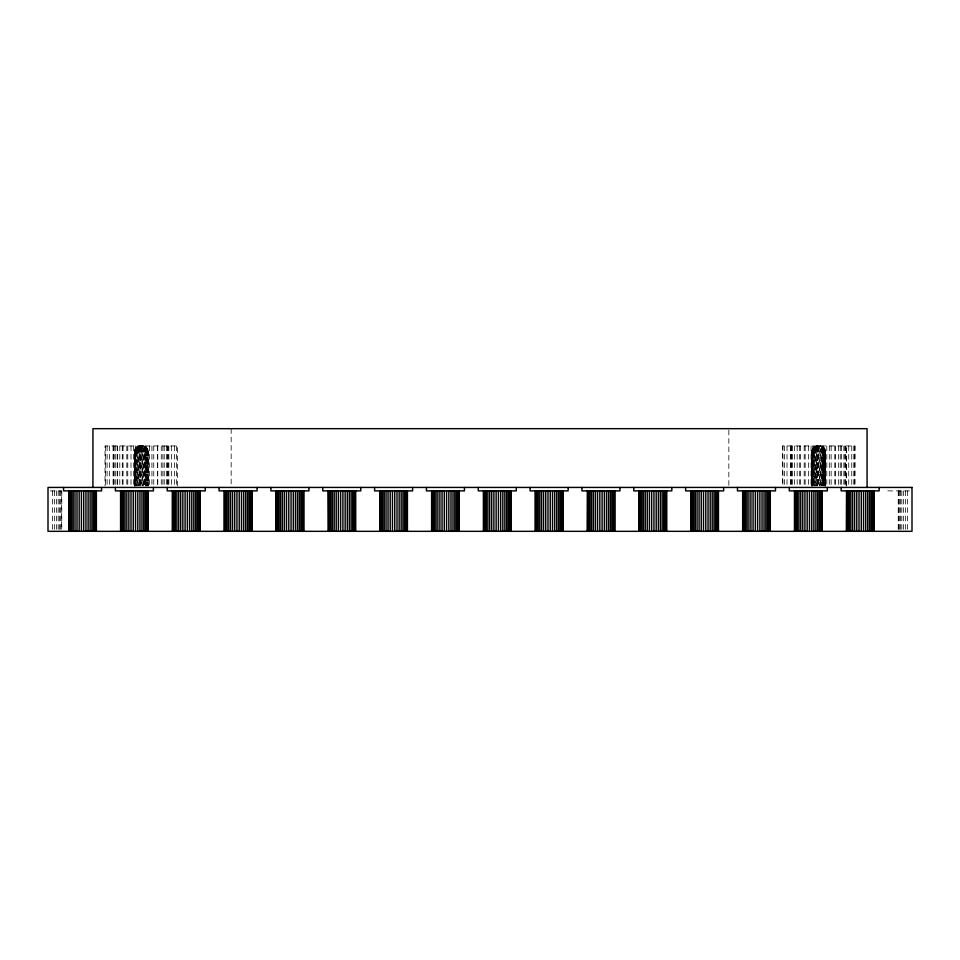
<?xml version="1.0" encoding="UTF-8"?>
<svg xmlns="http://www.w3.org/2000/svg" width="960" height="960" viewBox="0 0 960 960"><rect width="100%" height="100%" fill="white"/><g stroke="black" fill="none" stroke-linecap="round" stroke-linejoin="round"><path stroke-width="0.72" stroke-dasharray="4.8 3.6" d="M134.4 485.976L134.484 450.336L136.56 446.952L139.596 445.956L136.092 447.48L134.688 450.336L134.508 485.976L134.424 451.14L148.224 451.14L148.2 485.976L148.056 450.336L146.7 447.48L143.04 445.956M819.336 445.956L822.408 446.952L824.016 450.336L823.692 485.976L823.212 450.336L822.252 447.48L820.368 446.028L823.392 446.952L825.54 450.336L825.576 485.976L825.432 450.336L823.464 446.952L819.828 445.956M148.128 451.14L148.008 485.976L147.768 450.336L145.812 446.952L142.452 445.956M811.884 485.976L812.064 450.336L814.068 446.952L818.184 445.956M825.384 485.976L825.504 451.14M140.28 445.956L136.956 446.952L135.072 450.336L134.808 485.976L134.628 451.14M147.828 451.14L147.624 485.976L147.288 450.336L146.016 447.48L142.824 445.956M812.184 485.976L812.448 450.336L813.768 447.48L817.02 445.956L813.936 446.952L812.052 449.544L811.776 485.976L811.8 451.14L825.6 451.14M820.32 445.956L823.188 446.952L825.144 450.336L825 485.976L824.664 450.336L823.392 447.48L820.2 445.956M139.884 445.956L137.352 446.952L135.636 450.336L135.288 485.976L135.012 451.14M147.348 451.14L147.048 485.976L146.64 450.336L145.032 446.952L141.672 445.956M817.656 445.956L814.728 446.952L813.012 450.336L812.664 485.976L812.388 451.14M824.724 451.14L824.424 485.976L824.064 451.14M140.808 445.956L137.868 446.952L136.368 450.336L135.948 485.976L135.588 451.14M139.884 485.976L141.096 445.956M146.688 451.14L146.316 485.976L145.836 450.336L144.876 447.48L142.992 446.028L146.628 447.48L148.224 451.14M816.852 446.028L814.8 447.48L813.744 450.336L813.324 485.976L812.964 451.14M817.944 446.028L816.66 451.14L817.212 485.976L818.472 445.956M140.568 446.028L139.284 451.14L139.836 485.976L139.776 445.956L138.108 447.48L137.244 450.336L136.764 485.976L136.32 451.14M145.44 485.976L145.884 451.14M814.14 485.976L814.62 450.336L815.484 447.48L817.176 446.028L817.152 485.952M823.26 451.14L822.816 485.976L822.276 450.336L821.52 447.48L820.02 446.028M140.136 485.952L140.136 445.956L138.228 450.336L137.712 485.976L137.196 451.14M142.644 446.028L144.144 447.48L144.9 450.336L144.444 485.976L143.868 450.336L142.26 446.028M817.512 485.952L817.512 445.956L815.604 450.336L815.088 485.976L814.572 451.14M822.312 451.14L821.82 485.976L821.244 450.336L819.636 446.028M139.284 451.14L138.756 485.976L138.204 451.14M141.42 446.028L141.048 485.976L140.436 451.14M142.764 451.14L142.212 485.976L141.6 451.14M143.364 485.976L143.892 451.14M816.66 451.14L816.132 485.976L815.58 451.14M818.76 445.956L818.424 485.976L817.812 451.14M820.14 451.14L819.588 485.976L818.976 451.14M820.74 485.976L821.268 451.14M138 446.208L144.636 446.208M815.376 446.208L822.012 446.208M137.244 446.52L145.392 446.52M814.62 446.52L822.768 446.52M136.56 446.952L146.088 446.952M813.936 446.952L823.464 446.952M135.936 447.48L146.7 447.48M813.312 447.48L824.076 447.48M135.408 448.092L147.228 448.092M812.784 448.092L824.604 448.092M134.988 448.788L147.66 448.788M812.364 448.788L825.036 448.788M134.676 449.544L147.972 449.544M812.052 449.544L825.348 449.544M134.484 450.336L148.164 450.336M811.86 450.336L825.54 450.336M50.28 490.884L61.404 490.884L61.404 529.824M887.808 490.884L909.72 490.884M819.048 445.956L820.128 450.336L820.692 485.976M141.852 446.028L142.752 450.336L143.316 485.976M144.936 451.14L145.404 485.976M813.696 451.14L814.104 485.976M825.204 451.14L825.372 485.976M812.004 451.14L812.16 485.976M907.512 490.884L907.512 531.324M905.424 490.884L905.424 531.324M903.504 490.884L903.504 531.324M901.824 490.884L901.824 531.324M900.432 490.884L900.432 531.324M899.34 490.884L899.34 531.324M898.596 490.884L898.596 531.324M898.224 490.884L898.224 531.324M854.844 445.956L854.844 485.952L854.976 445.956L782.4 445.956L782.4 485.952M853.8 445.956L853.8 485.952M851.76 445.956L851.76 485.952M848.748 445.956L848.748 485.952M845.448 445.956L845.448 485.952M844.884 445.956L844.884 485.952M843.876 445.956L843.876 485.952M841.596 445.956L841.596 485.952M840.264 445.956L840.264 485.952M838.644 445.956L838.644 485.952M835.128 445.956L835.128 485.952M835.02 445.956L835.02 485.952M831.132 445.956L831.132 485.952M829.308 445.956L829.308 485.952M826.788 445.956L826.788 485.952M823.296 445.956L823.296 485.952M822.204 445.956L822.204 485.952M812.868 445.956L812.868 485.952M811.044 445.956L811.044 485.952M808.38 445.956L808.38 485.952M805.152 445.956L805.152 485.952M804.192 445.956L804.192 485.952M800.424 445.956L800.424 485.952M799.656 445.956L799.656 485.952M797.172 445.956L797.172 485.952M794.556 445.956L794.556 485.952M792.624 445.956L792.624 485.952M791.436 445.956L791.436 485.952M791.04 445.956L791.04 485.952M790.452 445.956L790.452 485.952M787.008 445.956L787.008 485.952M784.476 445.956L784.476 485.952M782.916 445.956L782.916 485.952M728.832 430.152L728.832 485.964M231.168 428.676L231.168 485.964M177.468 485.952L177.468 445.956L105.024 445.956L105.024 485.952M176.424 445.956L176.424 485.952M174.384 445.956L174.384 485.952M171.372 445.956L171.372 485.952M168.864 445.956L168.864 485.952M168.072 445.956L168.072 485.952M167.508 445.956L167.508 485.952M166.5 445.956L166.5 485.952M164.22 445.956L164.22 485.952M162.888 445.956L162.888 485.952M161.268 445.956L161.268 485.952M157.752 445.956L157.752 485.952M157.644 445.956L157.644 485.952M153.756 445.956L153.756 485.952M151.932 445.956L151.932 485.952M149.412 445.956L149.412 485.952M145.92 445.956L145.92 485.952M144.828 445.956L144.828 485.952M135.492 445.956L135.492 485.952M133.668 445.956L133.668 485.952M131.004 445.956L131.004 485.952M127.776 445.956L127.776 485.952M126.816 445.956L126.816 485.952M123.048 445.956L123.048 485.952M122.28 445.956L122.28 485.952M119.796 445.956L119.796 485.952M117.336 445.956L117.336 485.952M117.18 445.956L117.18 485.952M115.248 445.956L115.248 485.952M114.06 445.956L114.06 487.428M113.664 445.956L113.664 485.952M113.076 445.956L113.076 485.952M109.632 445.956L109.632 485.952M107.1 445.956L107.1 485.952M105.54 445.956L105.54 485.952M61.776 490.884L61.776 529.824M60.66 490.884L60.66 529.824M59.568 490.884L59.568 529.824M58.176 490.884L58.176 529.824M56.496 490.884L56.496 529.824M54.576 490.884L54.576 529.824M52.488 490.884L52.488 529.824M846.336 485.952L846.336 445.956L846.24 485.952"/><path stroke-width="1.44" d="M879.168 487.428L879.168 490.884L841.152 490.884L841.152 487.428M873.984 490.884L873.984 531.324M873.792 490.884L873.792 531.324M873.24 490.884L873.24 531.324M872.316 490.884L872.316 531.324M871.068 490.884L871.068 531.324M869.52 490.884L869.52 531.324M867.72 490.884L867.72 531.324M867.072 487.428L867.072 428.676L92.928 428.676L92.928 487.428M865.716 490.884L865.716 531.324M863.556 490.884L863.556 531.324M861.3 490.884L861.3 531.324M859.02 490.884L859.02 531.324M856.764 490.884L856.764 531.324M854.604 490.884L854.604 531.324M852.6 490.884L852.6 531.324M850.8 490.884L850.8 531.324M849.252 490.884L849.252 531.324M848.004 490.884L848.004 531.324M847.08 490.884L847.08 531.324M846.528 490.884L846.336 531.324M827.328 487.428L827.328 490.884L789.312 490.884L789.312 487.428M822.144 490.884L822.144 531.324M821.952 490.884L821.952 531.324M821.4 490.884L821.4 531.324M820.476 490.884L820.476 531.324M819.228 490.884L819.228 531.324M817.68 490.884L817.68 531.324M815.88 490.884L815.88 531.324M813.876 490.884L813.876 531.324M811.716 490.884L811.716 531.324M809.46 490.884L809.46 531.324M807.18 490.884L807.18 531.324M804.924 490.884L804.924 531.324M802.764 490.884L802.764 531.324M800.76 490.884L800.76 531.324M798.96 490.884L798.96 531.324M797.412 490.884L797.412 531.324M796.164 490.884L796.164 531.324M795.24 490.884L795.24 531.324M794.688 490.884L794.688 531.324M794.496 490.884L794.496 531.324M775.488 487.428L775.488 490.884L737.472 490.884L737.472 487.428M770.304 490.884L770.304 531.324M770.112 490.884L770.112 531.324M769.56 490.884L769.56 531.324M768.636 490.884L768.636 531.324M767.388 490.884L767.388 531.324M765.84 490.884L765.84 531.324M764.04 490.884L764.04 531.324M762.036 490.884L762.036 531.324M759.876 490.884L759.876 531.324M757.62 490.884L757.62 531.324M755.34 490.884L755.34 531.324M753.084 490.884L753.084 531.324M750.924 490.884L750.924 531.324M748.92 490.884L748.92 531.324M747.12 490.884L747.12 531.324M745.572 490.884L745.572 531.324M744.324 490.884L744.324 531.324M743.4 490.884L743.4 531.324M742.848 490.884L742.848 531.324M742.656 490.884L742.656 531.324M723.648 487.428L723.648 490.884L685.632 490.884L685.632 487.428M718.464 490.884L718.464 531.324M718.272 490.884L718.272 531.324M717.72 490.884L717.72 531.324M716.796 490.884L716.796 531.324M715.548 490.884L715.548 531.324M714 490.884L714 531.324M712.2 490.884L712.2 531.324M710.196 490.884L710.196 531.324M708.036 490.884L708.036 531.324M705.78 490.884L705.78 531.324M703.5 490.884L703.5 531.324M701.244 490.884L701.244 531.324M699.084 490.884L699.084 531.324M697.08 490.884L697.08 531.324M695.28 490.884L695.28 531.324M693.732 490.884L693.732 531.324M692.484 490.884L692.484 531.324M691.56 490.884L691.56 531.324M691.008 490.884L691.008 531.324M690.816 490.884L690.816 531.324M671.808 487.428L671.808 490.884L633.792 490.884L633.792 487.428M666.624 490.884L666.624 531.324M666.432 490.884L666.432 531.324M665.88 490.884L665.88 531.324M664.956 490.884L664.956 531.324M663.708 490.884L663.708 531.324M662.16 490.884L662.16 531.324M660.36 490.884L660.36 531.324M658.356 490.884L658.356 531.324M656.196 490.884L656.196 531.324M653.94 490.884L653.94 531.324M651.66 490.884L651.66 531.324M649.404 490.884L649.404 531.324M647.244 490.884L647.244 531.324M645.24 490.884L645.24 531.324M643.44 490.884L643.44 531.324M641.892 490.884L641.892 531.324M640.644 490.884L640.644 531.324M639.72 490.884L639.72 531.324M639.168 490.884L639.168 531.324M638.976 490.884L638.976 531.324M619.968 487.428L619.968 490.884L581.952 490.884L581.952 487.428M614.784 490.884L614.784 531.324M614.592 490.884L614.592 531.324M614.04 490.884L614.04 531.324M613.116 490.884L613.116 531.324M611.868 490.884L611.868 531.324M610.32 490.884L610.32 531.324M608.52 490.884L608.52 531.324M606.516 490.884L606.516 531.324M604.356 490.884L604.356 531.324M602.1 490.884L602.1 531.324M599.82 490.884L599.82 531.324M597.564 490.884L597.564 531.324M595.404 490.884L595.404 531.324M593.4 490.884L593.4 531.324M591.6 490.884L591.6 531.324M590.052 490.884L590.052 531.324M588.804 490.884L588.804 531.324M587.88 490.884L587.88 531.324M587.328 490.884L587.136 531.324M568.128 487.428L568.128 490.884L530.112 490.884L530.112 487.428M562.944 490.884L562.944 531.324M562.752 490.884L562.752 531.324M562.2 490.884L562.2 531.324M561.276 490.884L561.276 531.324M560.028 490.884L560.028 531.324M558.48 490.884L558.48 531.324M556.68 490.884L556.68 531.324M554.676 490.884L554.676 531.324M552.516 490.884L552.516 531.324M550.26 490.884L550.26 531.324M547.98 490.884L547.98 531.324M545.724 490.884L545.724 531.324M543.564 490.884L543.564 531.324M541.56 490.884L541.56 531.324M539.76 490.884L539.76 531.324M538.212 490.884L538.212 531.324M536.964 490.884L536.964 531.324M536.04 490.884L536.04 531.324M535.488 490.884L535.488 531.324M535.296 490.884L535.296 531.324M516.288 487.428L516.288 490.884L478.272 490.884L478.272 487.428M511.104 490.884L511.104 531.324M510.912 490.884L510.912 531.324M510.36 490.884L510.36 531.324M509.436 490.884L509.436 531.324M508.188 490.884L508.188 531.324M506.64 490.884L506.64 531.324M504.84 490.884L504.84 531.324M502.836 490.884L502.836 531.324M500.676 490.884L500.676 531.324M498.42 490.884L498.42 531.324M496.14 490.884L496.14 531.324M493.884 490.884L493.884 531.324M491.724 490.884L491.724 531.324M489.72 490.884L489.72 531.324M487.92 490.884L487.92 531.324M486.372 490.884L486.372 531.324M485.124 490.884L485.124 531.324M484.2 490.884L484.2 531.324M483.648 490.884L483.648 531.324M483.456 490.884L483.456 531.324M464.448 487.428L464.448 490.884L426.432 490.884L426.432 487.428M459.264 490.884L459.264 531.324M459.072 490.884L459.072 531.324M458.52 490.884L458.52 531.324M457.596 490.884L457.596 531.324M456.348 490.884L456.348 531.324M454.8 490.884L454.8 531.324M453 490.884L453 531.324M450.996 490.884L450.996 531.324M448.836 490.884L448.836 531.324M446.58 490.884L446.58 531.324M444.3 490.884L444.3 531.324M442.044 490.884L442.044 531.324M439.884 490.884L439.884 531.324M437.88 490.884L437.88 531.324M436.08 490.884L436.08 531.324M434.532 490.884L434.532 531.324M433.284 490.884L433.284 531.324M432.36 490.884L432.36 531.324M431.808 490.884L431.808 531.324M431.616 490.884L431.616 531.324M412.608 487.428L412.608 490.884L374.592 490.884L374.592 487.428M407.424 490.884L407.424 531.324M407.232 490.884L407.232 531.324M406.68 490.884L406.68 531.324M405.756 490.884L405.756 531.324M404.508 490.884L404.508 531.324M402.96 490.884L402.96 531.324M401.16 490.884L401.16 531.324M399.156 490.884L399.156 531.324M396.996 490.884L396.996 531.324M394.74 490.884L394.74 531.324M392.46 490.884L392.46 531.324M390.204 490.884L390.204 531.324M388.044 490.884L388.044 531.324M386.04 490.884L386.04 531.324M384.24 490.884L384.24 531.324M382.692 490.884L382.692 531.324M381.444 490.884L381.444 531.324M380.52 490.884L380.52 531.324M379.968 490.884L379.968 531.324M379.776 490.884L379.776 531.324M360.768 487.428L360.768 490.884L322.752 490.884L322.752 487.428M355.584 490.884L355.584 531.324M355.392 490.884L355.392 531.324M354.84 490.884L354.84 531.324M353.916 490.884L353.916 531.324M352.668 490.884L352.668 531.324M351.12 490.884L351.12 531.324M349.32 490.884L349.32 531.324M347.316 490.884L347.316 531.324M345.156 490.884L345.156 531.324M342.9 490.884L342.9 531.324M340.62 490.884L340.62 531.324M338.364 490.884L338.364 531.324M336.204 490.884L336.204 531.324M334.2 490.884L334.2 531.324M332.4 490.884L332.4 531.324M330.852 490.884L330.852 531.324M329.604 490.884L329.604 531.324M328.68 490.884L328.68 531.324M327.936 490.884L328.128 531.324M308.928 487.428L308.928 490.884L270.912 490.884L270.912 487.428M303.744 490.884L303.744 531.324M303.552 490.884L303.552 531.324M303 490.884L303 531.324M302.076 490.884L302.076 531.324M300.828 490.884L300.828 531.324M299.28 490.884L299.28 531.324M297.48 490.884L297.48 531.324M295.476 490.884L295.476 531.324M293.316 490.884L293.316 531.324M291.06 490.884L291.06 531.324M288.78 490.884L288.78 531.324M286.524 490.884L286.524 531.324M284.364 490.884L284.364 531.324M282.36 490.884L282.36 531.324M280.56 490.884L280.56 531.324M279.012 490.884L279.012 531.324M277.764 490.884L277.764 531.324M276.84 490.884L276.84 531.324M276.288 490.884L276.288 531.324M276.096 490.884L276.096 531.324M257.088 487.428L257.088 490.884L219.072 490.884L219.072 487.428M251.904 490.884L251.904 531.324M251.712 490.884L251.712 531.324M251.16 490.884L251.16 531.324M250.236 490.884L250.236 531.324M248.988 490.884L248.988 531.324M247.44 490.884L247.44 531.324M245.64 490.884L245.64 531.324M243.636 490.884L243.636 531.324M241.476 490.884L241.476 531.324M239.22 490.884L239.22 531.324M236.94 490.884L236.94 531.324M234.684 490.884L234.684 531.324M232.524 490.884L232.524 531.324M230.52 490.884L230.52 531.324M228.72 490.884L228.72 531.324M227.172 490.884L227.172 531.324M225.924 490.884L225.924 531.324M225 490.884L225 531.324M224.448 490.884L224.448 531.324M224.256 490.884L224.256 531.324M205.248 487.428L205.248 490.884L167.232 490.884L167.232 487.428M200.064 490.884L200.064 531.324M199.872 490.884L199.872 531.324M199.32 490.884L199.32 531.324M198.396 490.884L198.396 531.324M197.148 490.884L197.148 531.324M195.6 490.884L195.6 531.324M193.8 490.884L193.8 531.324M191.796 490.884L191.796 531.324M189.636 490.884L189.636 531.324M187.38 490.884L187.38 531.324M185.1 490.884L185.1 531.324M182.844 490.884L182.844 531.324M180.684 490.884L180.684 531.324M178.68 490.884L178.68 531.324M176.88 490.884L176.88 531.324M175.332 490.884L175.332 531.324M174.084 490.884L174.084 531.324M173.16 490.884L173.16 531.324M172.608 490.884L172.608 531.324M172.416 490.884L172.416 531.324M153.408 487.428L153.408 490.884L115.392 490.884L115.392 487.428M148.224 490.884L148.224 531.324M148.032 490.884L148.032 531.324M147.48 490.884L147.48 531.324M146.556 490.884L146.556 531.324M145.308 490.884L145.308 531.324M143.76 490.884L143.76 531.324M141.96 490.884L141.96 531.324M139.956 490.884L139.956 531.324M137.796 490.884L137.796 531.324M135.54 490.884L135.54 531.324M133.26 490.884L133.26 531.324M131.004 490.884L131.004 531.324M128.844 490.884L128.844 531.324M126.84 490.884L126.84 531.324M125.04 490.884L125.04 531.324M123.492 490.884L123.492 531.324M122.244 490.884L122.244 531.324M121.32 490.884L121.32 531.324M120.768 490.884L120.768 531.324M120.576 490.884L120.576 531.324M101.568 487.428L101.568 490.884L63.552 490.884L63.552 487.428M96.384 490.884L96.384 531.324M96.192 490.884L96.192 531.324M95.64 490.884L95.64 531.324M94.716 490.884L94.716 531.324M93.468 490.884L93.468 531.324M91.92 490.884L91.92 531.324M90.12 490.884L90.12 531.324M88.116 490.884L88.116 531.324M85.956 490.884L85.956 531.324M83.7 490.884L83.7 531.324M81.42 490.884L81.42 531.324M79.164 490.884L79.164 531.324M77.004 490.884L77.004 531.324M75 490.884L75 531.324M73.2 490.884L73.2 531.324M71.652 490.884L71.652 531.324M70.404 490.884L70.404 531.324M69.48 490.884L69.48 531.324M68.736 490.884L68.928 531.324M912 487.428L48 487.428L48 531.324L912 531.324L912 487.428"/></g></svg>
